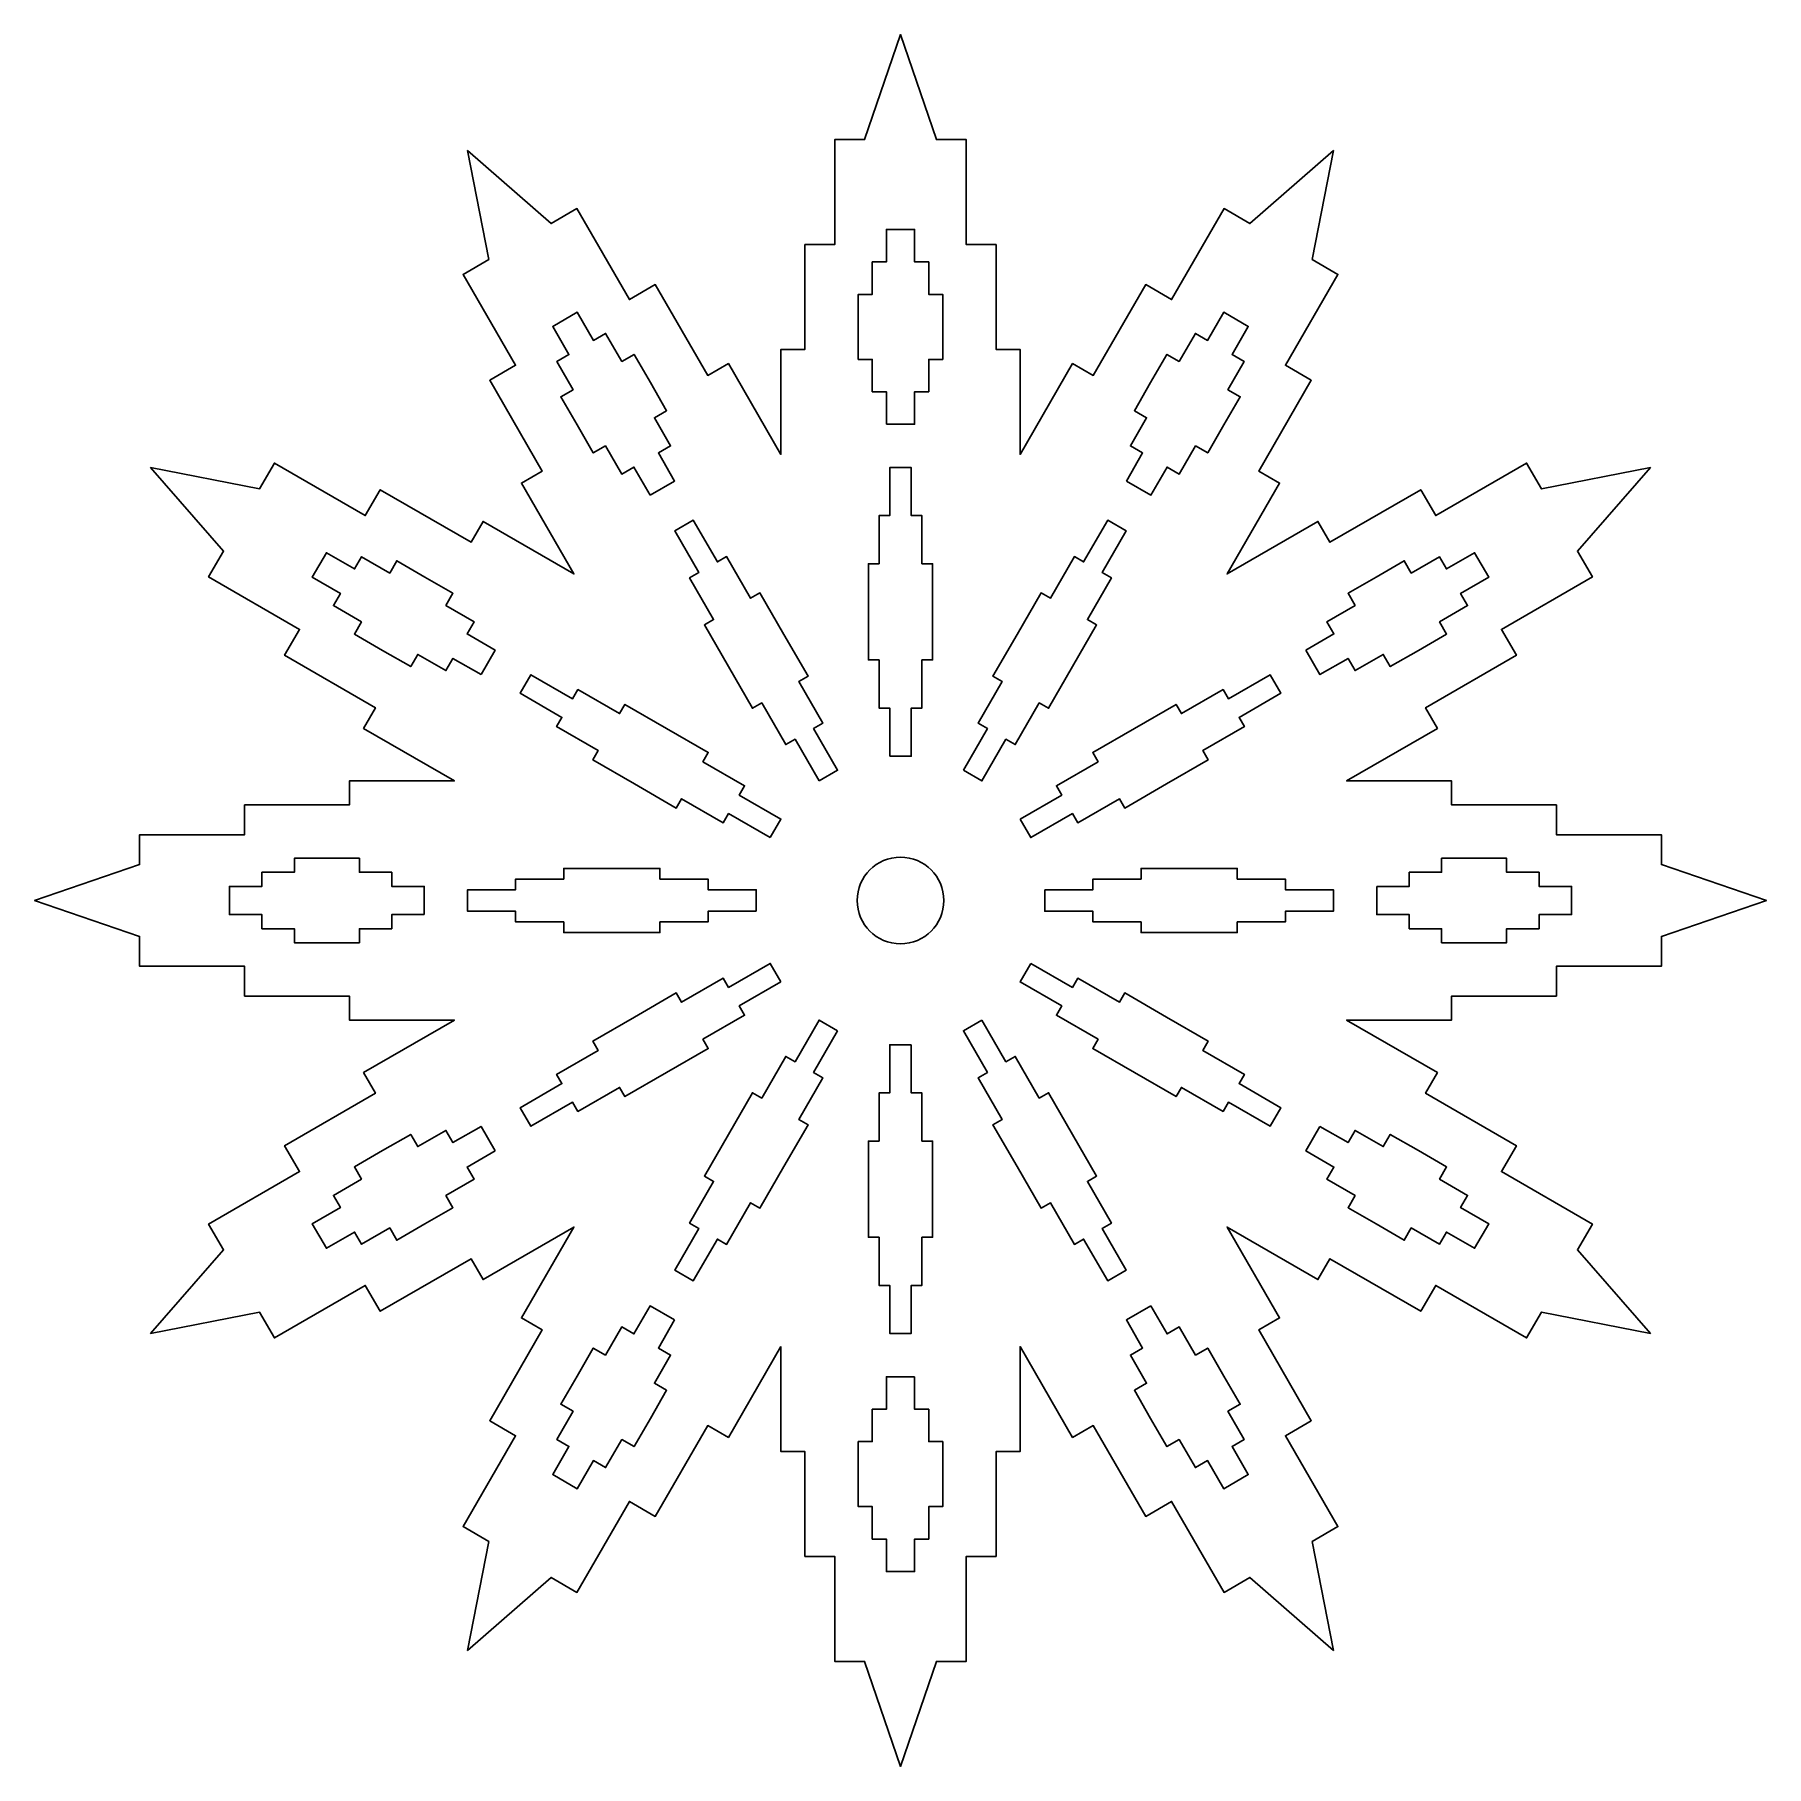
# Model space of a CAD drawing. Header units: metres. Extents: x 10 to 1210, y -1210 to -10.
import ezdxf

# ---------------------------------------------------------------- set-up
doc = ezdxf.new("R2010")
doc.units = ezdxf.units.M

msp = doc.modelspace()

# ---------------------------------------------------------------- linework, layer by layer
at = {"layer": 'CONTOUR'}
msp.add_lwpolyline([(527.18, -919.1), (527.18, -991.82), (543.74, -991.82), (543.74, -1064.55), (564.45, -1064.55), (564.45, -1137.27), (585.15, -1137.27), (610, -1210), (634.85, -1137.27), (655.55, -1137.27), (655.55, -1064.55), (676.26, -1064.55), (676.26, -991.82), (692.82, -991.82), (692.82, -919.1), (729.19, -982.08), (743.53, -973.8), (779.89, -1036.78), (797.82, -1026.43), (834.19, -1089.41), (852.12, -1079.06), (910, -1129.62), (895.15, -1054.21), (913.09, -1043.86), (876.72, -980.87), (894.65, -970.52), (858.29, -907.54), (872.64, -899.26), (836.27, -836.27), (899.26, -872.64), (907.54, -858.29), (970.52, -894.65), (980.87, -876.72), (1043.86, -913.09), (1054.21, -895.15), (1129.62, -910), (1079.06, -852.12), (1089.41, -834.19), (1026.43, -797.82), (1036.78, -779.89), (973.8, -743.53), (982.08, -729.19), (919.1, -692.82), (991.82, -692.82), (991.82, -676.26), (1064.55, -676.26), (1064.55, -655.55), (1137.27, -655.55), (1137.27, -634.85), (1210, -610), (1137.27, -585.15), (1137.27, -564.45), (1064.55, -564.45), (1064.55, -543.74), (991.82, -543.74), (991.82, -527.18), (919.1, -527.18), (982.08, -490.81), (973.8, -476.47), (1036.78, -440.11), (1026.43, -422.18), (1089.41, -385.81), (1079.06, -367.88), (1129.62, -310), (1054.21, -324.85), (1043.86, -306.91), (980.87, -343.28), (970.52, -325.35), (907.54, -361.71), (899.26, -347.36), (836.27, -383.73), (872.64, -320.74), (858.29, -312.46), (894.65, -249.48), (876.72, -239.13), (913.09, -176.14), (895.15, -165.79), (910, -90.38), (852.12, -140.94), (834.19, -130.59), (797.82, -193.57), (779.89, -183.22), (743.53, -246.2), (729.19, -237.92), (692.82, -300.9), (692.82, -228.18), (676.26, -228.18), (676.26, -155.45), (655.55, -155.45), (655.55, -82.73), (634.85, -82.73), (610, -10), (585.15, -82.73), (564.45, -82.73), (564.45, -155.45), (543.74, -155.45), (543.74, -228.18), (527.18, -228.18), (527.18, -300.9), (490.81, -237.92), (476.47, -246.2), (440.11, -183.22), (422.18, -193.57), (385.81, -130.59), (367.88, -140.94), (310, -90.38), (324.85, -165.79), (306.91, -176.14), (343.28, -239.13), (325.35, -249.48), (361.71, -312.46), (347.36, -320.74), (383.73, -383.73), (320.74, -347.36), (312.46, -361.71), (249.48, -325.35), (239.13, -343.28), (176.14, -306.91), (165.79, -324.85), (90.38, -310), (140.94, -367.88), (130.59, -385.81), (193.57, -422.18), (183.22, -440.11), (246.2, -476.47), (237.92, -490.81), (300.9, -527.18), (228.18, -527.18), (228.18, -543.74), (155.45, -543.74), (155.45, -564.45), (82.73, -564.45), (82.73, -585.15), (10, -610), (82.73, -634.85), (82.73, -655.55), (155.45, -655.55), (155.45, -676.26), (228.18, -676.26), (228.18, -692.82), (300.9, -692.82), (237.92, -729.19), (246.2, -743.53), (183.22, -779.89), (193.57, -797.82), (130.59, -834.19), (140.94, -852.12), (90.38, -910), (165.79, -895.15), (176.14, -913.09), (239.13, -876.72), (249.48, -894.65), (312.46, -858.29), (320.74, -872.64), (383.73, -836.27), (347.36, -899.26), (361.71, -907.54), (325.35, -970.52), (343.28, -980.87), (306.91, -1043.86), (324.85, -1054.21), (310, -1129.62), (367.88, -1079.06), (385.81, -1089.41), (422.18, -1026.43), (440.11, -1036.78), (476.47, -973.8), (490.81, -982.08)], close=True, dxfattribs=at)
at = {"layer": 'HOLES'}
for points in [[(600.22, -280), (600.22, -257.5), (590.45, -257.5), (590.45, -235), (580.67, -235), (580.67, -212.5), (580.67, -190), (590.45, -190), (590.45, -167.5), (600.22, -167.5), (600.22, -145), (619.78, -145), (619.78, -167.5), (629.55, -167.5), (629.55, -190), (639.33, -190), (639.33, -212.5), (639.33, -235), (629.55, -235), (629.55, -257.5), (619.78, -257.5), (619.78, -280)], [(436.53, -329.1), (425.28, -309.61), (416.82, -314.5), (405.57, -295.02), (397.1, -299.9), (385.85, -280.42), (374.6, -260.93), (383.07, -256.05), (371.82, -236.56), (380.28, -231.67), (369.03, -212.19), (385.97, -202.41), (397.22, -221.9), (405.68, -217.01), (416.93, -236.49), (425.4, -231.61), (436.65, -251.09), (447.9, -270.58), (439.43, -275.46), (450.68, -294.95), (442.22, -299.84), (453.47, -319.32)], [(766.53, -319.32), (777.78, -299.84), (769.32, -294.95), (780.57, -275.46), (772.1, -270.58), (783.35, -251.09), (794.6, -231.61), (803.07, -236.49), (814.32, -217.01), (822.78, -221.9), (834.03, -202.41), (850.97, -212.19), (839.72, -231.67), (848.18, -236.56), (836.93, -256.05), (845.4, -260.93), (834.15, -280.42), (822.9, -299.9), (814.43, -295.02), (803.18, -314.5), (794.72, -309.61), (783.47, -329.1)], [(602.6, -510), (602.6, -476.67), (595.19, -476.67), (595.19, -443.33), (587.79, -443.33), (587.79, -410), (587.79, -376.67), (595.19, -376.67), (595.19, -343.33), (602.6, -343.33), (602.6, -310), (617.4, -310), (617.4, -343.33), (624.81, -343.33), (624.81, -376.67), (632.21, -376.67), (632.21, -410), (632.21, -443.33), (624.81, -443.33), (624.81, -476.67), (617.4, -476.67), (617.4, -510)], [(553.59, -527.1), (536.92, -498.23), (530.51, -501.93), (513.84, -473.07), (507.43, -476.77), (490.76, -447.9), (474.09, -419.03), (480.51, -415.33), (463.84, -386.46), (470.25, -382.76), (453.59, -353.89), (466.41, -346.49), (483.08, -375.36), (489.49, -371.65), (506.16, -400.52), (512.57, -396.82), (529.24, -425.69), (545.91, -454.56), (539.49, -458.26), (556.16, -487.13), (549.75, -490.83), (566.41, -519.69)], [(653.59, -519.69), (670.25, -490.83), (663.84, -487.13), (680.51, -458.26), (674.09, -454.56), (690.76, -425.69), (707.43, -396.82), (713.84, -400.52), (730.51, -371.65), (736.92, -375.36), (753.59, -346.49), (766.41, -353.89), (749.75, -382.76), (756.16, -386.46), (739.49, -415.33), (745.91, -419.03), (729.24, -447.9), (712.57, -476.77), (706.16, -473.07), (689.49, -501.93), (683.08, -498.23), (666.41, -527.1)], [(319.32, -453.47), (299.84, -442.22), (294.95, -450.68), (275.46, -439.43), (270.58, -447.9), (251.09, -436.65), (231.61, -425.4), (236.49, -416.93), (217.01, -405.68), (221.9, -397.22), (202.41, -385.97), (212.19, -369.03), (231.67, -380.28), (236.56, -371.82), (256.05, -383.07), (260.93, -374.6), (280.42, -385.85), (299.9, -397.1), (295.02, -405.57), (314.5, -416.82), (309.61, -425.28), (329.1, -436.53)], [(890.9, -436.53), (910.39, -425.28), (905.5, -416.82), (924.98, -405.57), (920.1, -397.1), (939.58, -385.85), (959.07, -374.6), (963.95, -383.07), (983.44, -371.82), (988.33, -380.28), (1007.81, -369.03), (1017.59, -385.97), (998.1, -397.22), (1002.99, -405.68), (983.51, -416.93), (988.39, -425.4), (968.91, -436.65), (949.42, -447.9), (944.54, -439.43), (925.05, -450.68), (920.16, -442.22), (900.68, -453.47)], [(519.69, -566.41), (490.83, -549.75), (487.13, -556.16), (458.26, -539.49), (454.56, -545.91), (425.69, -529.24), (396.82, -512.57), (400.52, -506.16), (371.65, -489.49), (375.36, -483.08), (346.49, -466.41), (353.89, -453.59), (382.76, -470.25), (386.46, -463.84), (415.33, -480.51), (419.03, -474.09), (447.9, -490.76), (476.77, -507.43), (473.07, -513.84), (501.93, -530.51), (498.23, -536.92), (527.1, -553.59)], [(692.9, -553.59), (721.77, -536.92), (718.07, -530.51), (746.93, -513.84), (743.23, -507.43), (772.1, -490.76), (800.97, -474.09), (804.67, -480.51), (833.54, -463.84), (837.24, -470.25), (866.11, -453.59), (873.51, -466.41), (844.64, -483.08), (848.35, -489.49), (819.48, -506.16), (823.18, -512.57), (794.31, -529.24), (765.44, -545.91), (761.74, -539.49), (732.87, -556.16), (729.17, -549.75), (700.31, -566.41)], [(280, -619.78), (257.5, -619.78), (257.5, -629.55), (235, -629.55), (235, -639.33), (212.5, -639.33), (190, -639.33), (190, -629.55), (167.5, -629.55), (167.5, -619.78), (145, -619.78), (145, -600.22), (167.5, -600.22), (167.5, -590.45), (190, -590.45), (190, -580.67), (212.5, -580.67), (235, -580.67), (235, -590.45), (257.5, -590.45), (257.5, -600.22), (280, -600.22)], [(510, -617.4), (476.67, -617.4), (476.67, -624.81), (443.33, -624.81), (443.33, -632.21), (410, -632.21), (376.67, -632.21), (376.67, -624.81), (343.33, -624.81), (343.33, -617.4), (310, -617.4), (310, -602.6), (343.33, -602.6), (343.33, -595.19), (376.67, -595.19), (376.67, -587.79), (410, -587.79), (443.33, -587.79), (443.33, -595.19), (476.67, -595.19), (476.67, -602.6), (510, -602.6)], [(710, -602.6), (743.33, -602.6), (743.33, -595.19), (776.67, -595.19), (776.67, -587.79), (810, -587.79), (843.33, -587.79), (843.33, -595.19), (876.67, -595.19), (876.67, -602.6), (910, -602.6), (910, -617.4), (876.67, -617.4), (876.67, -624.81), (843.33, -624.81), (843.33, -632.21), (810, -632.21), (776.67, -632.21), (776.67, -624.81), (743.33, -624.81), (743.33, -617.4), (710, -617.4)], [(940, -600.22), (962.5, -600.22), (962.5, -590.45), (985, -590.45), (985, -580.67), (1007.5, -580.67), (1030, -580.67), (1030, -590.45), (1052.5, -590.45), (1052.5, -600.22), (1075, -600.22), (1075, -619.78), (1052.5, -619.78), (1052.5, -629.55), (1030, -629.55), (1030, -639.33), (1007.5, -639.33), (985, -639.33), (985, -629.55), (962.5, -629.55), (962.5, -619.78), (940, -619.78)], [(527.1, -666.41), (498.23, -683.08), (501.93, -689.49), (473.07, -706.16), (476.77, -712.57), (447.9, -729.24), (419.03, -745.91), (415.33, -739.49), (386.46, -756.16), (382.76, -749.75), (353.89, -766.41), (346.49, -753.59), (375.36, -736.92), (371.65, -730.51), (400.52, -713.84), (396.82, -707.43), (425.69, -690.76), (454.56, -674.09), (458.26, -680.51), (487.13, -663.84), (490.83, -670.25), (519.69, -653.59)], [(700.31, -653.59), (729.17, -670.25), (732.87, -663.84), (761.74, -680.51), (765.44, -674.09), (794.31, -690.76), (823.18, -707.43), (819.48, -713.84), (848.35, -730.51), (844.64, -736.92), (873.51, -753.59), (866.11, -766.41), (837.24, -749.75), (833.54, -756.16), (804.67, -739.49), (800.97, -745.91), (772.1, -729.24), (743.23, -712.57), (746.93, -706.16), (718.07, -689.49), (721.77, -683.08), (692.9, -666.41)], [(566.41, -700.31), (549.75, -729.17), (556.16, -732.87), (539.49, -761.74), (545.91, -765.44), (529.24, -794.31), (512.57, -823.18), (506.16, -819.48), (489.49, -848.35), (483.08, -844.64), (466.41, -873.51), (453.59, -866.11), (470.25, -837.24), (463.84, -833.54), (480.51, -804.67), (474.09, -800.97), (490.76, -772.1), (507.43, -743.23), (513.84, -746.93), (530.51, -718.07), (536.92, -721.77), (553.59, -692.9)], [(666.41, -692.9), (683.08, -721.77), (689.49, -718.07), (706.16, -746.93), (712.57, -743.23), (729.24, -772.1), (745.91, -800.97), (739.49, -804.67), (756.16, -833.54), (749.75, -837.24), (766.41, -866.11), (753.59, -873.51), (736.92, -844.64), (730.51, -848.35), (713.84, -819.48), (707.43, -823.18), (690.76, -794.31), (674.09, -765.44), (680.51, -761.74), (663.84, -732.87), (670.25, -729.17), (653.59, -700.31)], [(617.4, -710), (617.4, -743.33), (624.81, -743.33), (624.81, -776.67), (632.21, -776.67), (632.21, -810), (632.21, -843.33), (624.81, -843.33), (624.81, -876.67), (617.4, -876.67), (617.4, -910), (602.6, -910), (602.6, -876.67), (595.19, -876.67), (595.19, -843.33), (587.79, -843.33), (587.79, -810), (587.79, -776.67), (595.19, -776.67), (595.19, -743.33), (602.6, -743.33), (602.6, -710)], [(329.1, -783.47), (309.61, -794.72), (314.5, -803.18), (295.02, -814.43), (299.9, -822.9), (280.42, -834.15), (260.93, -845.4), (256.05, -836.93), (236.56, -848.18), (231.67, -839.72), (212.19, -850.97), (202.41, -834.03), (221.9, -822.78), (217.01, -814.32), (236.49, -803.07), (231.61, -794.6), (251.09, -783.35), (270.58, -772.1), (275.46, -780.57), (294.95, -769.32), (299.84, -777.78), (319.32, -766.53)], [(900.68, -766.53), (920.16, -777.78), (925.05, -769.32), (944.54, -780.57), (949.42, -772.1), (968.91, -783.35), (988.39, -794.6), (983.51, -803.07), (1002.99, -814.32), (998.1, -822.78), (1017.59, -834.03), (1007.81, -850.97), (988.33, -839.72), (983.44, -848.18), (963.95, -836.93), (959.07, -845.4), (939.58, -834.15), (920.1, -822.9), (924.98, -814.43), (905.5, -803.18), (910.39, -794.72), (890.9, -783.47)], [(453.47, -900.68), (442.22, -920.16), (450.68, -925.05), (439.43, -944.54), (447.9, -949.42), (436.65, -968.91), (425.4, -988.39), (416.93, -983.51), (405.68, -1002.99), (397.22, -998.1), (385.97, -1017.59), (369.03, -1007.81), (380.28, -988.33), (371.82, -983.44), (383.07, -963.95), (374.6, -959.07), (385.85, -939.58), (397.1, -920.1), (405.57, -924.98), (416.82, -905.5), (425.28, -910.39), (436.53, -890.9)], [(783.47, -890.9), (794.72, -910.39), (803.18, -905.5), (814.43, -924.98), (822.9, -920.1), (834.15, -939.58), (845.4, -959.07), (836.93, -963.95), (848.18, -983.44), (839.72, -988.33), (850.97, -1007.81), (834.03, -1017.59), (822.78, -998.1), (814.32, -1002.99), (803.07, -983.51), (794.6, -988.39), (783.35, -968.91), (772.1, -949.42), (780.57, -944.54), (769.32, -925.05), (777.78, -920.16), (766.53, -900.68)], [(619.78, -940), (619.78, -962.5), (629.55, -962.5), (629.55, -985), (639.33, -985), (639.33, -1007.5), (639.33, -1030), (629.55, -1030), (629.55, -1052.5), (619.78, -1052.5), (619.78, -1075), (600.22, -1075), (600.22, -1052.5), (590.45, -1052.5), (590.45, -1030), (580.67, -1030), (580.67, -1007.5), (580.67, -985), (590.45, -985), (590.45, -962.5), (600.22, -962.5), (600.22, -940)]]:
    msp.add_lwpolyline(points, close=True, dxfattribs=at)
msp.add_circle((610, -610), 30, dxfattribs=at)

doc.saveas('drawing.dxf')
